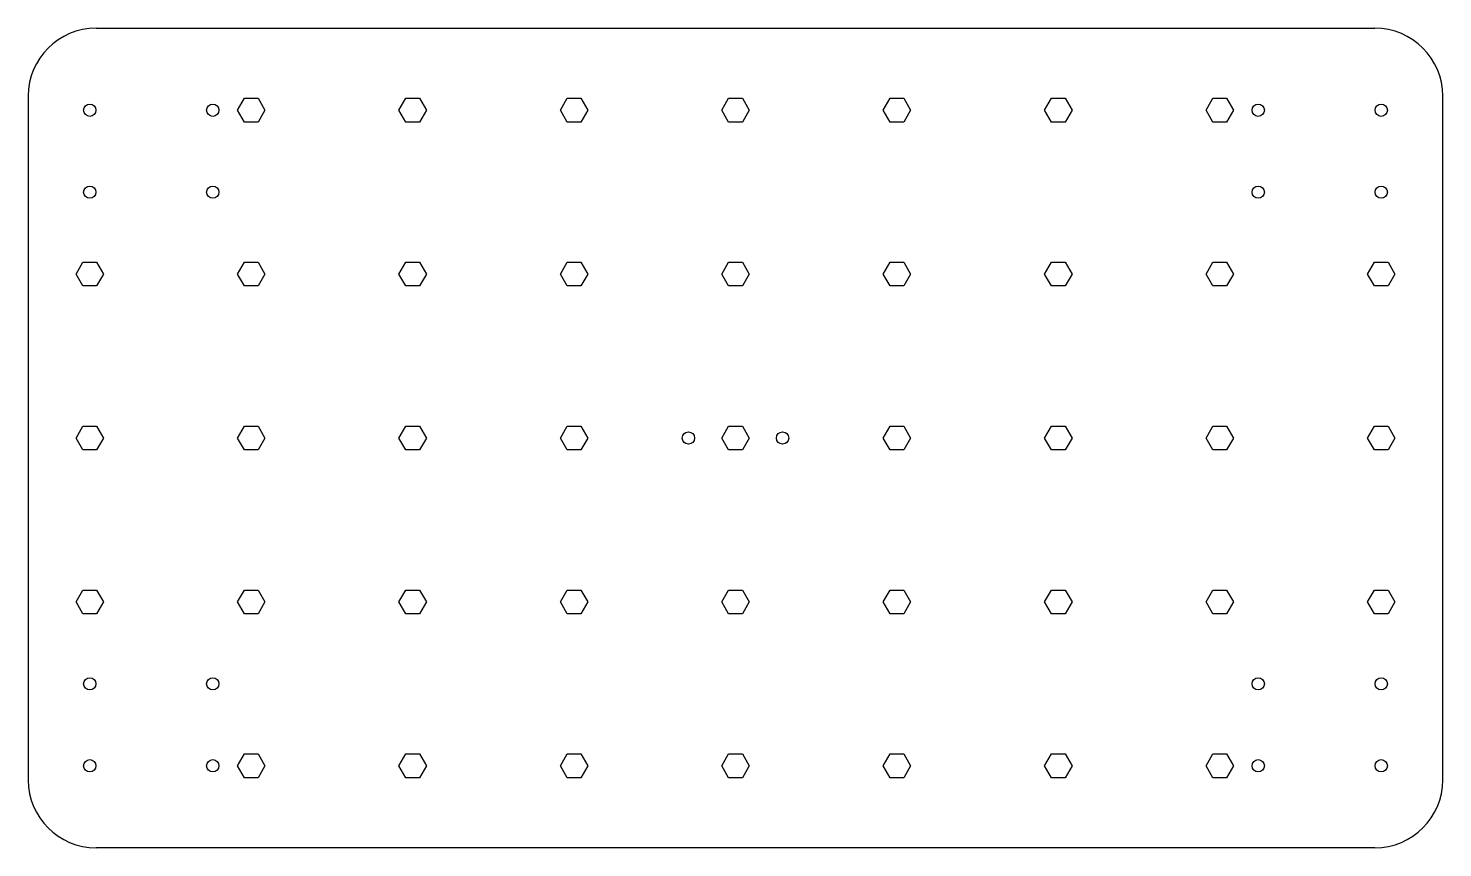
# Model space of a CAD drawing. Extents: x 20 to 364, y 22 to 222.
import ezdxf

# ---------------------------------------------------------------- set-up
doc = ezdxf.new("R2010")
doc.units = 0
doc.header["$LTSCALE"] = 25.4
doc.header["$MEASUREMENT"] = 0

# ---------------------------------------------------------------- blocks, each defined once
blk = doc.blocks.new('*B0')
at = {"color": 52, "linetype": 'Continuous'}
for p, q in [((36.016515, 222), (345.775748, 222)), ((345.775748, 222), (347.983485, 222)), ((19.5, 205.483485), (19.5, 38.516515)), ((70.525, 202), (72.2, 204.901185)), ((72.2, 204.901185), (75.55, 204.901185)), ((75.55, 204.901185), (77.225, 202)), ((109.9, 202), (111.575, 204.901185)), ((111.575, 204.901185), (114.925, 204.901185)), ((114.925, 204.901185), (116.6, 202)), ((149.275, 202), (150.95, 204.901185)), ((150.95, 204.901185), (154.3, 204.901185)), ((154.3, 204.901185), (155.975, 202)), ((188.65, 202), (190.325, 204.901185)), ((190.325, 204.901185), (193.675, 204.901185)), ((193.675, 204.901185), (195.35, 202)), ((228.025, 202), (229.7, 204.901185)), ((229.7, 204.901185), (233.05, 204.901185)), ((233.05, 204.901185), (234.725, 202)), ((267.4, 202), (269.075, 204.901185)), ((269.075, 204.901185), (272.425, 204.901185)), ((272.425, 204.901185), (274.1, 202)), ((306.775, 202), (308.45, 204.901185)), ((308.45, 204.901185), (311.8, 204.901185)), ((311.8, 204.901185), (313.475, 202)), ((364.5, 203.275748), (364.5, 205.483485)), ((72.2, 199.098815), (70.525, 202)), ((77.225, 202), (75.55, 199.098815)), ((111.575, 199.098815), (109.9, 202)), ((116.6, 202), (114.925, 199.098815)), ((150.95, 199.098815), (149.275, 202)), ((155.975, 202), (154.3, 199.098815)), ((190.325, 199.098815), (188.65, 202)), ((195.35, 202), (193.675, 199.098815)), ((229.7, 199.098815), (228.025, 202)), ((234.725, 202), (233.05, 199.098815)), ((269.075, 199.098815), (267.4, 202)), ((274.1, 202), (272.425, 199.098815)), ((308.45, 199.098815), (306.775, 202)), ((313.475, 202), (311.8, 199.098815)), ((364.5, 38.516515), (364.5, 203.275748)), ((75.55, 199.098815), (72.2, 199.098815)), ((114.925, 199.098815), (111.575, 199.098815)), ((154.3, 199.098815), (150.95, 199.098815)), ((193.675, 199.098815), (190.325, 199.098815)), ((233.05, 199.098815), (229.7, 199.098815)), ((272.425, 199.098815), (269.075, 199.098815)), ((311.8, 199.098815), (308.45, 199.098815)), ((31.15, 162), (32.825, 164.901185)), ((32.825, 164.901185), (36.175, 164.901185)), ((36.175, 164.901185), (37.85, 162)), ((70.525, 162), (72.2, 164.901185)), ((72.2, 164.901185), (75.55, 164.901185)), ((75.55, 164.901185), (77.225, 162)), ((109.9, 162), (111.575, 164.901185)), ((111.575, 164.901185), (114.925, 164.901185)), ((114.925, 164.901185), (116.6, 162)), ((149.275, 162), (150.95, 164.901185)), ((150.95, 164.901185), (154.3, 164.901185)), ((154.3, 164.901185), (155.975, 162)), ((188.65, 162), (190.325, 164.901185)), ((190.325, 164.901185), (193.675, 164.901185)), ((193.675, 164.901185), (195.35, 162)), ((228.025, 162), (229.7, 164.901185)), ((229.7, 164.901185), (233.05, 164.901185)), ((233.05, 164.901185), (234.725, 162)), ((267.4, 162), (269.075, 164.901185)), ((269.075, 164.901185), (272.425, 164.901185)), ((272.425, 164.901185), (274.1, 162)), ((306.775, 162), (308.45, 164.901185)), ((308.45, 164.901185), (311.8, 164.901185)), ((311.8, 164.901185), (313.475, 162)), ((346.15, 162), (347.825, 164.901185)), ((347.825, 164.901185), (351.175, 164.901185)), ((351.175, 164.901185), (352.85, 162)), ((32.825, 159.098815), (31.15, 162)), ((36.175, 159.098815), (32.825, 159.098815)), ((37.85, 162), (36.175, 159.098815)), ((72.2, 159.098815), (70.525, 162)), ((75.55, 159.098815), (72.2, 159.098815)), ((77.225, 162), (75.55, 159.098815)), ((111.575, 159.098815), (109.9, 162)), ((114.925, 159.098815), (111.575, 159.098815)), ((116.6, 162), (114.925, 159.098815)), ((150.95, 159.098815), (149.275, 162)), ((154.3, 159.098815), (150.95, 159.098815)), ((155.975, 162), (154.3, 159.098815)), ((190.325, 159.098815), (188.65, 162)), ((193.675, 159.098815), (190.325, 159.098815)), ((195.35, 162), (193.675, 159.098815)), ((229.7, 159.098815), (228.025, 162)), ((233.05, 159.098815), (229.7, 159.098815)), ((234.725, 162), (233.05, 159.098815)), ((269.075, 159.098815), (267.4, 162)), ((272.425, 159.098815), (269.075, 159.098815)), ((274.1, 162), (272.425, 159.098815)), ((308.45, 159.098815), (306.775, 162)), ((311.8, 159.098815), (308.45, 159.098815)), ((313.475, 162), (311.8, 159.098815)), ((347.825, 159.098815), (346.15, 162)), ((351.175, 159.098815), (347.825, 159.098815)), ((352.85, 162), (351.175, 159.098815)), ((31.15, 122), (32.825, 124.901185)), ((32.825, 124.901185), (36.175, 124.901185)), ((36.175, 124.901185), (37.85, 122)), ((70.525, 122), (72.2, 124.901185)), ((72.2, 124.901185), (75.55, 124.901185)), ((75.55, 124.901185), (77.225, 122)), ((109.9, 122), (111.575, 124.901185)), ((111.575, 124.901185), (114.925, 124.901185)), ((114.925, 124.901185), (116.6, 122)), ((149.275, 122), (150.95, 124.901185)), ((150.95, 124.901185), (154.3, 124.901185)), ((154.3, 124.901185), (155.975, 122)), ((188.65, 122), (190.325, 124.901185)), ((190.325, 124.901185), (193.675, 124.901185)), ((193.675, 124.901185), (195.35, 122)), ((228.025, 122), (229.7, 124.901185)), ((229.7, 124.901185), (233.05, 124.901185)), ((233.05, 124.901185), (234.725, 122)), ((267.4, 122), (269.075, 124.901185)), ((269.075, 124.901185), (272.425, 124.901185)), ((272.425, 124.901185), (274.1, 122)), ((306.775, 122), (308.45, 124.901185)), ((308.45, 124.901185), (311.8, 124.901185)), ((311.8, 124.901185), (313.475, 122)), ((346.15, 122), (347.825, 124.901185)), ((347.825, 124.901185), (351.175, 124.901185)), ((351.175, 124.901185), (352.85, 122)), ((32.825, 119.098815), (31.15, 122)), ((37.85, 122), (36.175, 119.098815)), ((72.2, 119.098815), (70.525, 122)), ((77.225, 122), (75.55, 119.098815)), ((111.575, 119.098815), (109.9, 122)), ((116.6, 122), (114.925, 119.098815)), ((150.95, 119.098815), (149.275, 122)), ((155.975, 122), (154.3, 119.098815)), ((190.325, 119.098815), (188.65, 122)), ((195.35, 122), (193.675, 119.098815)), ((229.7, 119.098815), (228.025, 122)), ((234.725, 122), (233.05, 119.098815)), ((269.075, 119.098815), (267.4, 122)), ((274.1, 122), (272.425, 119.098815)), ((308.45, 119.098815), (306.775, 122)), ((313.475, 122), (311.8, 119.098815)), ((347.825, 119.098815), (346.15, 122)), ((352.85, 122), (351.175, 119.098815)), ((36.175, 119.098815), (32.825, 119.098815)), ((75.55, 119.098815), (72.2, 119.098815)), ((114.925, 119.098815), (111.575, 119.098815)), ((154.3, 119.098815), (150.95, 119.098815)), ((193.675, 119.098815), (190.325, 119.098815)), ((233.05, 119.098815), (229.7, 119.098815)), ((272.425, 119.098815), (269.075, 119.098815)), ((311.8, 119.098815), (308.45, 119.098815)), ((351.175, 119.098815), (347.825, 119.098815)), ((31.15, 82), (32.825, 84.901185)), ((32.825, 84.901185), (36.175, 84.901185)), ((36.175, 84.901185), (37.85, 82)), ((70.525, 82), (72.2, 84.901185)), ((72.2, 84.901185), (75.55, 84.901185)), ((75.55, 84.901185), (77.225, 82)), ((109.9, 82), (111.575, 84.901185)), ((111.575, 84.901185), (114.925, 84.901185)), ((114.925, 84.901185), (116.6, 82)), ((149.275, 82), (150.95, 84.901185)), ((150.95, 84.901185), (154.3, 84.901185)), ((154.3, 84.901185), (155.975, 82)), ((188.65, 82), (190.325, 84.901185)), ((190.325, 84.901185), (193.675, 84.901185)), ((193.675, 84.901185), (195.35, 82)), ((228.025, 82), (229.7, 84.901185)), ((229.7, 84.901185), (233.05, 84.901185)), ((233.05, 84.901185), (234.725, 82)), ((267.4, 82), (269.075, 84.901185)), ((269.075, 84.901185), (272.425, 84.901185)), ((272.425, 84.901185), (274.1, 82)), ((306.775, 82), (308.45, 84.901185)), ((308.45, 84.901185), (311.8, 84.901185)), ((311.8, 84.901185), (313.475, 82)), ((346.15, 82), (347.825, 84.901185)), ((347.825, 84.901185), (351.175, 84.901185)), ((351.175, 84.901185), (352.85, 82)), ((32.825, 79.098815), (31.15, 82)), ((37.85, 82), (36.175, 79.098815)), ((72.2, 79.098815), (70.525, 82)), ((77.225, 82), (75.55, 79.098815)), ((111.575, 79.098815), (109.9, 82)), ((116.6, 82), (114.925, 79.098815)), ((150.95, 79.098815), (149.275, 82)), ((155.975, 82), (154.3, 79.098815)), ((190.325, 79.098815), (188.65, 82)), ((195.35, 82), (193.675, 79.098815)), ((229.7, 79.098815), (228.025, 82)), ((234.725, 82), (233.05, 79.098815)), ((269.075, 79.098815), (267.4, 82)), ((274.1, 82), (272.425, 79.098815)), ((308.45, 79.098815), (306.775, 82)), ((313.475, 82), (311.8, 79.098815)), ((347.825, 79.098815), (346.15, 82)), ((352.85, 82), (351.175, 79.098815)), ((36.175, 79.098815), (32.825, 79.098815)), ((75.55, 79.098815), (72.2, 79.098815)), ((114.925, 79.098815), (111.575, 79.098815)), ((154.3, 79.098815), (150.95, 79.098815)), ((193.675, 79.098815), (190.325, 79.098815)), ((233.05, 79.098815), (229.7, 79.098815)), ((272.425, 79.098815), (269.075, 79.098815)), ((311.8, 79.098815), (308.45, 79.098815)), ((351.175, 79.098815), (347.825, 79.098815)), ((70.525, 42), (72.2, 44.901185)), ((72.2, 44.901185), (75.55, 44.901185)), ((75.55, 44.901185), (77.225, 42)), ((109.9, 42), (111.575, 44.901185)), ((111.575, 44.901185), (114.925, 44.901185)), ((114.925, 44.901185), (116.6, 42)), ((149.275, 42), (150.95, 44.901185)), ((150.95, 44.901185), (154.3, 44.901185)), ((154.3, 44.901185), (155.975, 42)), ((188.65, 42), (190.325, 44.901185)), ((190.325, 44.901185), (193.675, 44.901185)), ((193.675, 44.901185), (195.35, 42)), ((228.025, 42), (229.7, 44.901185)), ((229.7, 44.901185), (233.05, 44.901185)), ((233.05, 44.901185), (234.725, 42)), ((267.4, 42), (269.075, 44.901185)), ((269.075, 44.901185), (272.425, 44.901185)), ((272.425, 44.901185), (274.1, 42)), ((306.775, 42), (308.45, 44.901185)), ((308.45, 44.901185), (311.8, 44.901185)), ((311.8, 44.901185), (313.475, 42)), ((72.2, 39.098815), (70.525, 42)), ((77.225, 42), (75.55, 39.098815)), ((111.575, 39.098815), (109.9, 42)), ((116.6, 42), (114.925, 39.098815)), ((150.95, 39.098815), (149.275, 42)), ((155.975, 42), (154.3, 39.098815)), ((190.325, 39.098815), (188.65, 42)), ((195.35, 42), (193.675, 39.098815)), ((229.7, 39.098815), (228.025, 42)), ((234.725, 42), (233.05, 39.098815)), ((269.075, 39.098815), (267.4, 42)), ((274.1, 42), (272.425, 39.098815)), ((308.45, 39.098815), (306.775, 42)), ((313.475, 42), (311.8, 39.098815)), ((75.55, 39.098815), (72.2, 39.098815)), ((114.925, 39.098815), (111.575, 39.098815)), ((154.3, 39.098815), (150.95, 39.098815)), ((193.675, 39.098815), (190.325, 39.098815)), ((233.05, 39.098815), (229.7, 39.098815)), ((272.425, 39.098815), (269.075, 39.098815)), ((311.8, 39.098815), (308.45, 39.098815)), ((347.983485, 22), (36.016515, 22))]:
    blk.add_line(p, q, dxfattribs=at)
for centre in [(34.5, 202), (64.5, 202), (319.5, 202), (349.5, 202), (34.5, 182), (64.5, 182), (319.5, 182), (349.5, 182), (180.5, 122), (203.5, 122), (34.5, 62), (64.5, 62), (319.5, 62), (349.5, 62), (34.5, 42), (64.5, 42), (319.5, 42), (349.5, 42)]:
    blk.add_circle(centre, 1.5, dxfattribs=at)
for centre, start, end in [((36.016515, 205.483485), -270, -180), ((347.983485, 205.483485), 0, 90), ((36.016515, 38.516515), 180, 270), ((347.983485, 38.516515), -90, 0)]:
    blk.add_arc(centre, 16.516515, start, end, dxfattribs=at)

msp = doc.modelspace()

# ---------------------------------------------------------------- block references
at = {"color": 52, "linetype": 'Continuous'}
msp.add_blockref('*B0', (0, 0), dxfattribs=at)

doc.saveas('drawing.dxf')
